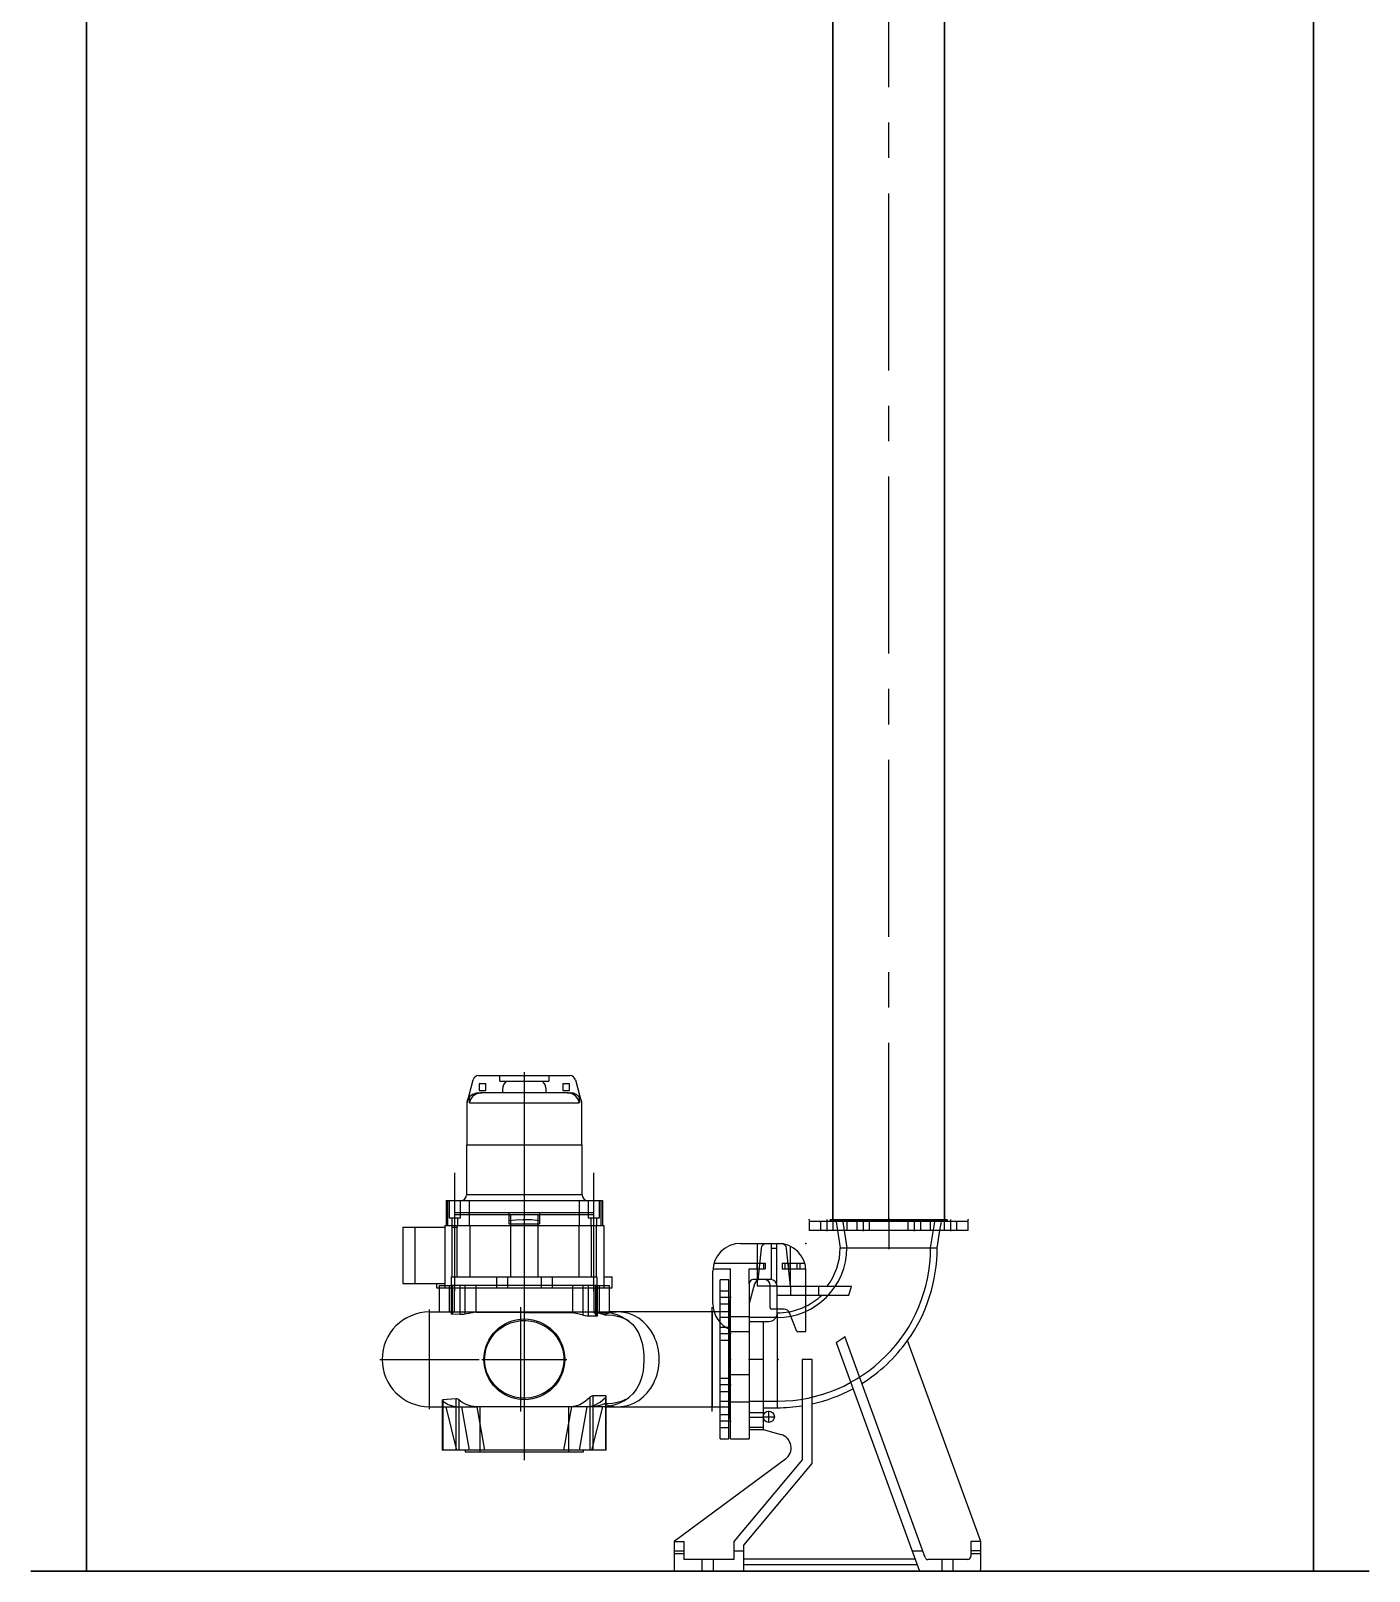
# Model space of a CAD drawing. Header units: millimetres. Extents: x 20530103 to 31271019, y 32092698 to 33532929.
# Drawn here: x 26351974 to 26354374, y 33137863 to 33140626 of the extents above; entities that cross this region are included whole.
import ezdxf

# ---------------------------------------------------------------- set-up
doc = ezdxf.new("R2010")
doc.units = ezdxf.units.MM
doc.linetypes.add('осевая', pattern=[50.8, 31.75, -6.35, 6.35, -6.35])

msp = doc.modelspace()

# ---------------------------------------------------------------- linework, layer by layer
at = {"lineweight": 30, "ltscale": 10}
for p, q in [((26352074.2352, 33143712.9668), (26352074.2352, 33137862.9668)), ((26354274.2352, 33137862.9668), (26354274.2352, 33143712.9668)), ((26351974.2352, 33137862.9668), (26354374.2352, 33137862.9668))]:
    msp.add_line(p, q, dxfattribs=at)
at = {"color": 1, "linetype": 'осевая', "lineweight": 25, "ltscale": 10}
msp.add_line((26353512.65, 33138492.9668), (26353512.65, 33142145.0149), dxfattribs=at)
at = {"lineweight": 30}
for p, q in [((26353412.65, 33138492.9668), (26353412.65, 33140859.3028)), ((26353612.65, 33138492.9668), (26353612.65, 33140859.3028))]:
    msp.add_line(p, q, dxfattribs=at)
for p, q in [((26352756.4191, 33138703.1374), (26352767.517, 33138744.555)), ((26352777.1762, 33138751.9668), (26352941.1237, 33138751.9668)), ((26352815.15, 33138741.9668), (26352815.15, 33138751.9668)), ((26352815.15, 33138741.9668), (26352826.9212, 33138741.9668)), ((26352826.9212, 33138741.9668), (26352891.3787, 33138741.9668)), ((26352859.15, 33138758.1668), (26352859.15, 33138062.0418)), ((26352891.3787, 33138741.9668), (26352903.15, 33138741.9668)), ((26352903.15, 33138751.9668), (26352903.15, 33138741.9668)), ((26352950.783, 33138744.555), (26352961.8808, 33138703.1374)), ((26352760.6112, 33138703.1374), (26352760.6112, 33138718.7824)), ((26352776.35, 33138720.9668), (26352782.3721, 33138720.9668)), ((26352778.15, 33138736.9668), (26352778.15, 33138724.9668)), ((26352790.15, 33138736.9668), (26352778.15, 33138736.9668)), ((26352778.15, 33138724.9668), (26352790.15, 33138724.9668)), ((26352935.9278, 33138720.9668), (26352782.3721, 33138720.9668)), ((26352790.15, 33138724.9668), (26352790.15, 33138736.9668)), ((26352820.15, 33138726.9668), (26352820.15, 33138720.9668)), ((26352898.15, 33138720.9668), (26352898.15, 33138726.9668)), ((26352940.15, 33138736.9668), (26352928.15, 33138736.9668)), ((26352928.15, 33138736.9668), (26352928.15, 33138724.9668)), ((26352928.15, 33138724.9668), (26352940.15, 33138724.9668)), ((26352935.9278, 33138720.9668), (26352941.95, 33138720.9668)), ((26352940.15, 33138724.9668), (26352940.15, 33138736.9668)), ((26352957.6888, 33138718.7824), (26352957.6888, 33138703.1374)), ((26352755.85, 33138703.1374), (26352755.85, 33138627.9668)), ((26352755.85, 33138703.1374), (26352756.4191, 33138703.1374)), ((26352760.6112, 33138703.1374), (26352957.6888, 33138703.1374)), ((26352961.8808, 33138703.1374), (26352962.45, 33138703.1374)), ((26352962.45, 33138627.9668), (26352962.45, 33138703.1374)), ((26352755.65, 33138627.9668), (26352755.65, 33138538.3168)), ((26352755.65, 33138627.9668), (26352962.65, 33138627.9668)), ((26352962.65, 33138538.3168), (26352962.65, 33138627.9668)), ((26352734.4694, 33138365.3668), (26352734.4694, 33138577.4668)), ((26352983.8306, 33138365.3668), (26352983.8306, 33138577.4668)), ((26352719.15, 33138527.9668), (26352719.15, 33138482.9668)), ((26352719.15, 33138527.9668), (26352999.15, 33138527.9668)), ((26352721.65, 33138527.9668), (26352721.65, 33138482.9668)), ((26352724.4694, 33138527.9668), (26352724.4694, 33138496.9668)), ((26352744.4694, 33138496.9668), (26352744.4694, 33138527.9668)), ((26352962.65, 33138538.3168), (26352755.65, 33138538.3168)), ((26352760.8912, 33138482.9668), (26352760.8912, 33138527.9668)), ((26352957.4088, 33138527.9668), (26352957.4088, 33138482.9668)), ((26352973.8306, 33138527.9668), (26352973.8306, 33138496.9668)), ((26352993.8306, 33138496.9668), (26352993.8306, 33138527.9668)), ((26352996.65, 33138527.9668), (26352996.65, 33138482.9668)), ((26352999.15, 33138527.9668), (26352999.15, 33138482.9668)), ((26352724.4694, 33138496.9668), (26352744.4694, 33138496.9668)), ((26352728.9694, 33138496.9668), (26352728.9694, 33138482.9668)), ((26352734.15, 33138505.9668), (26352734.15, 33138482.9668)), ((26352984.15, 33138505.9668), (26352734.15, 33138505.9668)), ((26352734.15, 33138502.9668), (26352734.15, 33138482.9668)), ((26352734.15, 33138502.9668), (26352984.15, 33138502.9668)), ((26352739.9694, 33138482.9668), (26352739.9694, 33138496.9668)), ((26352831.65, 33138505.9668), (26352831.65, 33138485.9668)), ((26352834.15, 33138502.9668), (26352834.15, 33138390.9668)), ((26352884.15, 33138390.9668), (26352884.15, 33138502.9668)), ((26352886.65, 33138505.9668), (26352886.65, 33138485.9668)), ((26352973.8306, 33138496.9668), (26352993.8306, 33138496.9668)), ((26352978.3306, 33138496.9668), (26352978.3306, 33138482.9668)), ((26352984.15, 33138482.9668), (26352984.15, 33138505.9668)), ((26352984.15, 33138482.9668), (26352984.15, 33138502.9668)), ((26352989.3306, 33138482.9668), (26352989.3306, 33138496.9668)), ((26353401.7844, 33138493.9168), (26353401.7844, 33138473.0168)), ((26353407.8571, 33138492.9668), (26353407.15, 33138492.2597)), ((26353407.15, 33138492.2597), (26353407.15, 33138489.9668)), ((26353618.15, 33138492.2597), (26353407.15, 33138492.2597)), ((26353617.4429, 33138492.9668), (26353407.8571, 33138492.9668)), ((26353417.65, 33138492.9668), (26353420.69, 33138473.9668)), ((26353429.65, 33138492.9668), (26353437.65, 33138442.9668)), ((26353437.65, 33138492.9668), (26353437.65, 33138473.9668)), ((26353466.728, 33138493.9168), (26353466.728, 33138473.0168)), ((26353512.65, 33138495.4668), (26353512.65, 33138440.4668)), ((26353558.572, 33138493.9168), (26353558.572, 33138473.0168)), ((26353587.65, 33138473.9668), (26353587.65, 33138492.9668)), ((26353587.65, 33138442.9668), (26353595.65, 33138492.9668)), ((26353604.61, 33138473.9668), (26353607.65, 33138492.9668)), ((26353618.15, 33138492.2597), (26353617.4429, 33138492.9668)), ((26353618.15, 33138489.9668), (26353618.15, 33138492.2597)), ((26353623.5155, 33138493.9168), (26353623.5155, 33138473.0168)), ((26352641.15, 33138479.9668), (26352641.15, 33138378.9668)), ((26352641.15, 33138479.9668), (26352716.65, 33138479.9668)), ((26352662.95, 33138479.9668), (26352662.95, 33138378.9668)), ((26352716.65, 33138482.9668), (26352719.15, 33138482.9668)), ((26352716.65, 33138482.9668), (26352716.65, 33138370.9668)), ((26352719.15, 33138482.9668), (26352720.088, 33138482.9668)), ((26352720.088, 33138482.9668), (26352998.2119, 33138482.9668)), ((26352729.4694, 33138482.9668), (26352729.4694, 33138479.9668)), ((26352729.4694, 33138479.9668), (26352739.4694, 33138479.9668)), ((26352729.9086, 33138390.9668), (26352729.9086, 33138479.9668)), ((26352738.1299, 33138479.9668), (26352738.1299, 33138390.9668)), ((26352739.4694, 33138479.9668), (26352739.4694, 33138482.9668)), ((26352761.5036, 33138482.9668), (26352761.5036, 33138390.9668)), ((26352831.65, 33138485.9668), (26352886.65, 33138485.9668)), ((26352956.7964, 33138482.9668), (26352956.7964, 33138390.9668)), ((26352978.8306, 33138482.9668), (26352978.8306, 33138390.9668)), ((26352988.8306, 33138390.9668), (26352988.8306, 33138482.9668)), ((26352998.2119, 33138482.9668), (26352999.15, 33138482.9668)), ((26352999.15, 33138482.9668), (26353001.65, 33138482.9668)), ((26353001.65, 33138482.9668), (26353001.65, 33138370.9668)), ((26353370.15, 33138489.9668), (26353370.15, 33138473.9668)), ((26353655.15, 33138489.9668), (26353370.15, 33138489.9668)), ((26353655.15, 33138473.9668), (26353370.15, 33138473.9668)), ((26353390.2844, 33138489.9668), (26353390.2844, 33138473.9668)), ((26353413.2844, 33138473.9668), (26353413.2844, 33138489.9668)), ((26353420.69, 33138473.9668), (26353425.65, 33138442.9668)), ((26353455.228, 33138489.9668), (26353455.228, 33138473.9668)), ((26353478.228, 33138473.9668), (26353478.228, 33138489.9668)), ((26353547.072, 33138489.9668), (26353547.072, 33138473.9668)), ((26353570.072, 33138473.9668), (26353570.072, 33138489.9668)), ((26353599.65, 33138442.9668), (26353604.61, 33138473.9668)), ((26353612.0155, 33138489.9668), (26353612.0155, 33138473.9668)), ((26353635.0155, 33138473.9668), (26353635.0155, 33138489.9668)), ((26353655.15, 33138473.9668), (26353655.15, 33138489.9668)), ((26353247.15, 33138450.9668), (26353314.15, 33138450.9668)), ((26353276.65, 33138450.9668), (26353276.65, 33138385.9668)), ((26353283.8029, 33138441.9076), (26353277.8351, 33138385.1276)), ((26353320.5463, 33138449.9668), (26353292.7536, 33138449.9668)), ((26353302.15, 33138449.9668), (26353302.15, 33138385.8727)), ((26353311.15, 33138441.9076), (26353302.15, 33138441.9076)), ((26353311.15, 33138449.9668), (26353311.15, 33138379.7763)), ((26353336.6379, 33138373.9668), (26353329.497, 33138441.9076)), ((26353336.65, 33138373.9668), (26353336.65, 33138445.6183)), ((26353425.65, 33138442.9668), (26353599.65, 33138442.9668)), ((26353199.2986, 33138415.4668), (26353291.35, 33138415.4668)), ((26353275.9845, 33138415.4668), (26353275.9845, 33138405.4668)), ((26353276.35, 33138415.4668), (26353276.35, 33138405.4668)), ((26353288.3951, 33138415.4668), (26353288.3951, 33138405.4668)), ((26353291.35, 33138415.4668), (26353291.35, 33138405.4668)), ((26353321.35, 33138415.4668), (26353321.35, 33138405.4668)), ((26353321.35, 33138415.4668), (26353362.0013, 33138415.4668)), ((26353326.35, 33138415.4668), (26353326.35, 33138405.4668)), ((26353333.15, 33138415.4668), (26353333.15, 33138405.4668)), ((26353348.15, 33138415.4668), (26353348.15, 33138405.4668)), ((26353353.15, 33138415.4668), (26353353.15, 33138405.4668)), ((26352728.8171, 33138390.9668), (26352989.4828, 33138390.9668)), ((26352728.8171, 33138375.4668), (26352728.8171, 33138390.9668)), ((26352809.15, 33138390.9668), (26352809.15, 33138370.9668)), ((26352829.15, 33138390.9668), (26352829.15, 33138370.9668)), ((26352889.15, 33138390.9668), (26352889.15, 33138370.9668)), ((26352909.15, 33138390.9668), (26352909.15, 33138370.9668)), ((26352989.4828, 33138390.9668), (26352989.4828, 33138375.4668)), ((26353001.65, 33138390.9668), (26353016.65, 33138390.9668)), ((26353016.65, 33138370.9668), (26353016.65, 33138390.9668)), ((26353197.15, 33138342.9668), (26353197.15, 33138400.9668)), ((26353197.3529, 33138405.4668), (26353229.15, 33138405.4668)), ((26353210.15, 33138309.3365), (26353210.15, 33138385.4668)), ((26353226.15, 33138385.4668), (26353210.15, 33138385.4668)), ((26353226.15, 33138297.5906), (26353226.15, 33138385.4668)), ((26353229.15, 33138296.3192), (26353229.15, 33138405.4668)), ((26353262.65, 33138378.9668), (26353262.65, 33138405.4668)), ((26353262.65, 33138405.4668), (26353291.35, 33138405.4668)), ((26353290.15, 33138385.9668), (26353269.65, 33138385.9668)), ((26353276.65, 33138385.9668), (26353276.65, 33138384.5115)), ((26353276.65, 33138384.5115), (26353276.65, 33138373.9668)), ((26353300.65, 33138385.9668), (26353290.15, 33138385.9668)), ((26353321.35, 33138405.4668), (26353363.9471, 33138405.4668)), ((26353364.15, 33138292.9668), (26353364.15, 33138400.9668)), ((26352641.15, 33138378.9668), (26352716.65, 33138378.9668)), ((26352701.65, 33138378.9668), (26352701.65, 33138370.9668)), ((26352701.65, 33138370.9668), (26352728.0622, 33138370.9668)), ((26352706.65, 33138375.4668), (26352706.65, 33138370.9668)), ((26352706.65, 33138375.4668), (26352728.0622, 33138375.4668)), ((26352706.65, 33138370.9668), (26352706.65, 33138327.9668)), ((26352724.15, 33138375.4668), (26352724.15, 33138327.9668)), ((26352728.0622, 33138375.4668), (26352728.0622, 33138324.8615)), ((26352766.3614, 33138375.4668), (26352728.0622, 33138375.4668)), ((26352728.0622, 33138370.9668), (26352766.3614, 33138370.9668)), ((26352728.4029, 33138325.4153), (26352728.4029, 33138375.4668)), ((26352728.8171, 33138370.9668), (26352728.8171, 33138375.4668)), ((26352730.6106, 33138323.8748), (26352730.6106, 33138375.4668)), ((26352733.5655, 33138375.4668), (26352733.5655, 33138327.9002)), ((26352744.1113, 33138323.1121), (26352744.1113, 33138375.4668)), ((26352753.3684, 33138324.2247), (26352753.3684, 33138375.4668)), ((26352951.9385, 33138375.4668), (26352766.3614, 33138375.4668)), ((26352766.3614, 33138370.9668), (26352951.9385, 33138370.9668)), ((26352772.6353, 33138370.9668), (26352772.6353, 33138375.4668)), ((26352772.6353, 33138327.2972), (26352772.6353, 33138370.9668)), ((26352945.6646, 33138375.4668), (26352945.6646, 33138370.9668)), ((26352945.6646, 33138370.9668), (26352945.6646, 33138326.5416)), ((26352990.2378, 33138375.4668), (26352951.9385, 33138375.4668)), ((26352951.9385, 33138370.9668), (26352990.2378, 33138370.9668)), ((26352964.9315, 33138322.0415), (26352964.9315, 33138375.4668)), ((26352974.1886, 33138320.1986), (26352974.1886, 33138375.4668)), ((26352984.7345, 33138326.5416), (26352984.7345, 33138375.4668)), ((26352987.6893, 33138320.1986), (26352987.6893, 33138375.4668)), ((26352989.4828, 33138375.4668), (26352989.4828, 33138370.9668)), ((26352989.897, 33138322.0415), (26352989.897, 33138375.4668)), ((26352990.2378, 33138375.4668), (26353011.65, 33138375.4668)), ((26352990.2378, 33138321.2859), (26352990.2378, 33138375.4668)), ((26352990.2378, 33138370.9668), (26353016.65, 33138370.9668)), ((26352994.15, 33138327.9668), (26352994.15, 33138375.4668)), ((26353011.65, 33138370.9668), (26353011.65, 33138375.4668)), ((26353011.65, 33138326.5416), (26353011.65, 33138370.9668)), ((26353230.1, 33138353.8324), (26353209.2, 33138353.8324)), ((26353226.15, 33138365.3324), (26353210.15, 33138365.3324)), ((26353262.65, 33138378.9668), (26353262.65, 33138100.4668)), ((26353272.1858, 33138378.555), (26353262.65, 33138342.9668)), ((26353312.65, 33138373.9668), (26353276.65, 33138373.9668)), ((26353300.15, 33138335.4668), (26353300.15, 33138375.9668)), ((26353312.65, 33138373.9668), (26353364.15, 33138373.9668)), ((26353312.65, 33138332.9668), (26353312.65, 33138373.9668)), ((26353312.65, 33138357.9668), (26353364.15, 33138357.9668)), ((26353337.2718, 33138357.9668), (26353337.2718, 33138373.9668)), ((26353364.15, 33138373.9668), (26353445.9149, 33138373.9668)), ((26353364.15, 33138357.9668), (26353441.2491, 33138357.9668)), ((26353387.2718, 33138357.9668), (26353387.2718, 33138373.9668)), ((26353441.2491, 33138357.9668), (26353445.9149, 33138373.9668)), ((26352689.15, 33138153.7168), (26352689.15, 33138332.2168)), ((26352689.15, 33138327.9668), (26352727.77, 33138327.9513)), ((26352723.1585, 33138327.9668), (26353011.65, 33138327.9668)), ((26352727.77, 33138327.9513), (26352733.5655, 33138327.9002)), ((26352772.6353, 33138327.2972), (26352753.3684, 33138324.2247)), ((26352772.6353, 33138327.2972), (26352945.6646, 33138326.5416)), ((26352853.15, 33138149.4668), (26352853.15, 33138336.4668)), ((26352853.15, 33138312.381), (26352853.15, 33138327.9668)), ((26352859.15, 33138326.5416), (26352859.15, 33138158.0531)), ((26352984.7345, 33138326.5416), (26352990.2378, 33138326.5416)), ((26352990.2378, 33138326.5416), (26353011.65, 33138326.5416)), ((26352991.5329, 33138326.5416), (26352991.5329, 33138327.9668)), ((26353199.453, 33138327.9668), (26353011.65, 33138327.9668)), ((26353196.0917, 33138149.4668), (26353196.0917, 33138336.4668)), ((26353196.0917, 33138327.9668), (26353196.0917, 33138157.9668)), ((26353229.15, 33138327.9668), (26353199.453, 33138327.9668)), ((26353210.15, 33138342.3324), (26353226.15, 33138342.3324)), ((26353228.4429, 33138348.4668), (26353226.15, 33138348.4668)), ((26353229.15, 33138347.7597), (26353228.4429, 33138348.4668)), ((26353228.4429, 33138296.5983), (26353228.4429, 33138348.4668)), ((26353325.3796, 33138332.9668), (26353302.65, 33138332.9668)), ((26353312.65, 33138325.9668), (26353312.65, 33138332.9668)), ((26353312.65, 33138325.9668), (26353312.65, 33138156.1106)), ((26353348.15, 33138292.9668), (26353334.6644, 33138326.6807)), ((26352744.1113, 33138323.1121), (26352730.6106, 33138323.8748)), ((26352987.6893, 33138320.1986), (26352974.1886, 33138320.1986)), ((26352989.897, 33138322.0415), (26352990.2378, 33138321.2638)), ((26352990.2378, 33138321.2638), (26352990.2089, 33138321.0675)), ((26353229.15, 33138317.9668), (26353210.15, 33138317.9668)), ((26353210.15, 33138100.4668), (26353210.15, 33138309.3365)), ((26353226.15, 33138300.3888), (26353210.15, 33138300.3888)), ((26353262.65, 33138318.9668), (26353229.15, 33138318.9668)), ((26353312.65, 33138317.9668), (26353262.65, 33138317.9668)), ((26353262.65, 33138310.9668), (26353297.65, 33138310.9668)), ((26353287.65, 33138310.9668), (26353287.65, 33138116.9668)), ((26353230.1, 33138288.8888), (26353209.2, 33138288.8888)), ((26353210.15, 33138277.3888), (26353226.15, 33138277.3888)), ((26353226.15, 33138100.4668), (26353226.15, 33138297.5906)), ((26353228.4429, 33138137.4668), (26353228.4429, 33138296.5983)), ((26353229.15, 33138100.4668), (26353229.15, 33138296.3192)), ((26353229.15, 33138292.9668), (26353262.65, 33138292.9668)), ((26353348.15, 33138292.9668), (26353364.15, 33138292.9668)), ((26353418.3455, 33138273.1774), (26353567.65, 33137862.9668)), ((26353577.8686, 33137887.5199), (26353433.6601, 33138283.7294)), ((26353546.4312, 33138276.4875), (26353546.3715, 33138276.6516)), ((26353677.65, 33137915.9668), (26353546.3715, 33138276.6516)), ((26352599.9, 33138242.9668), (26352778.4, 33138242.9668)), ((26352783.025, 33138242.9668), (26352935.275, 33138242.9668)), ((26353287.65, 33138242.9668), (26353262.65, 33138242.9668)), ((26353375.65, 33138242.9668), (26353357.65, 33138242.9668)), ((26353357.65, 33138242.9668), (26353357.65, 33138062.5525)), ((26353375.65, 33138056.0011), (26353375.65, 33138242.9668)), ((26353229.15, 33138215.5781), (26353262.65, 33138215.5781)), ((26353230.1, 33138197.0448), (26353209.2, 33138197.0448)), ((26353226.15, 33138208.5448), (26353210.15, 33138208.5448)), ((26352712.0922, 33138169.3562), (26352712.0922, 33138079.9668)), ((26352736.1436, 33138172.3346), (26352713.0321, 33138170.0898)), ((26352713.0321, 33138170.0898), (26352713.0321, 33138079.9668)), ((26352713.2638, 33138167.7946), (26352713.2638, 33138079.9668)), ((26352736.1436, 33138172.3346), (26352736.1436, 33138079.9668)), ((26352741.548, 33138170.2901), (26352741.548, 33138079.9668)), ((26352853.15, 33138157.9668), (26352853.15, 33138173.5526)), ((26352976.7519, 33138174.5096), (26352976.7519, 33138079.9668)), ((26352982.1564, 33138177.3239), (26352982.1564, 33138079.9668)), ((26353005.2678, 33138177.3239), (26352982.1564, 33138177.3239)), ((26353005.0362, 33138174.5096), (26353005.0362, 33138079.9668)), ((26353005.2678, 33138177.3239), (26353005.2678, 33138079.9668)), ((26353006.2078, 33138079.9668), (26353006.2078, 33138176.5708)), ((26353046.7711, 33138174.6843), (26353045.4046, 33138173.7065)), ((26353210.15, 33138185.5448), (26353226.15, 33138185.5448)), ((26353210.15, 33138167.9668), (26353229.15, 33138167.9668)), ((26353229.15, 33138166.9668), (26353262.65, 33138166.9668)), ((26353262.65, 33138167.9668), (26353312.65, 33138167.9668)), ((26352689.15, 33138157.9668), (26352712.0922, 33138157.9668)), ((26352712.0922, 33138157.9668), (26352773.555, 33138157.9668)), ((26352718.3429, 33138157.9668), (26352737.7904, 33138079.9668)), ((26352746.4517, 33138157.9668), (26352760.367, 33138079.9668)), ((26352943.5794, 33138158.0531), (26352773.555, 33138157.9668)), ((26352788.6513, 33138079.9668), (26352774.7359, 33138157.9668)), ((26352779.15, 33138157.9668), (26352779.15, 33138076.9668)), ((26353006.2078, 33138157.9668), (26352787.0967, 33138157.9668)), ((26352943.5794, 33138158.0531), (26352929.6487, 33138079.9668)), ((26352939.15, 33138076.9668), (26352939.15, 33138157.9668)), ((26352957.9329, 33138079.9668), (26352971.8637, 33138158.0531)), ((26352999.9786, 33138158.0531), (26352971.8637, 33138158.0531)), ((26352980.5095, 33138079.9668), (26352999.9786, 33138158.0531)), ((26353006.2078, 33138157.9668), (26353210.15, 33138157.9668)), ((26353210.15, 33138157.9668), (26353229.15, 33138157.9668)), ((26353226.15, 33138143.6013), (26353210.15, 33138143.6013)), ((26353226.15, 33138137.4668), (26353228.4429, 33138137.4668)), ((26353228.4429, 33138137.4668), (26353229.15, 33138138.1739)), ((26353287.65, 33138146.9929), (26353262.65, 33138146.9929)), ((26353287.65, 33138138.3963), (26353262.65, 33138138.3963)), ((26353287.15, 33138139.9668), (26353308.15, 33138139.9668)), ((26353287.65, 33138156.1106), (26353312.65, 33138156.1106)), ((26353297.65, 33138129.4668), (26353297.65, 33138150.4668)), ((26353230.1, 33138132.1013), (26353209.2, 33138132.1013)), ((26353210.15, 33138120.6013), (26353226.15, 33138120.6013)), ((26353287.65, 33138120.9679), (26353262.65, 33138120.9679)), ((26353262.65, 33138116.9668), (26353287.65, 33138116.9668)), ((26353287.65, 33138116.9668), (26353319.4178, 33138108.0333)), ((26353006.2078, 33138079.9668), (26352712.0922, 33138079.9668)), ((26352753.15, 33138079.9668), (26352753.15, 33138076.9668)), ((26352965.15, 33138076.9668), (26352965.15, 33138079.9668)), ((26353210.15, 33138100.4668), (26353226.15, 33138100.4668)), ((26353229.15, 33138100.4668), (26353262.65, 33138100.4668)), ((26352753.15, 33138076.9668), (26352965.15, 33138076.9668)), ((26353327.521, 33138063.8707), (26353127.65, 33137915.9668)), ((26353357.65, 33138062.5525), (26353234.65, 33137915.9668)), ((26353252.65, 33137909.4154), (26353375.65, 33138056.0011)), ((26353127.65, 33137915.9668), (26353145.65, 33137915.9668)), ((26353127.65, 33137915.9668), (26353127.65, 33137862.9668)), ((26353145.65, 33137883.9668), (26353145.65, 33137915.9668)), ((26353234.65, 33137915.9668), (26353234.65, 33137883.9668)), ((26353677.65, 33137915.9668), (26353659.65, 33137915.9668)), ((26353659.65, 33137915.9668), (26353659.65, 33137889.3668)), ((26353677.65, 33137866.5668), (26353677.65, 33137915.9668)), ((26353127.65, 33137899.5092), (26353145.65, 33137899.5092)), ((26353127.65, 33137894.5469), (26353145.65, 33137894.5469)), ((26353234.65, 33137883.9668), (26353145.65, 33137883.9668)), ((26353177.65, 33137883.9668), (26353177.65, 33137862.9668)), ((26353197.65, 33137883.9668), (26353197.65, 33137862.9668)), ((26353252.65, 33137898.9668), (26353234.65, 33137898.9668)), ((26353252.65, 33137862.9668), (26353252.65, 33137909.4154)), ((26353252.65, 33137884.9668), (26353559.6426, 33137884.9668)), ((26353573.7022, 33137898.9668), (26353554.547, 33137898.9668)), ((26353654.25, 33137883.9668), (26353582.9429, 33137883.9668)), ((26353607.65, 33137883.9668), (26353607.65, 33137862.9668)), ((26353627.65, 33137883.9668), (26353627.65, 33137862.9668)), ((26353677.65, 33137899.5092), (26353659.65, 33137899.5092)), ((26353659.65, 33137894.5469), (26353677.65, 33137894.5469)), ((26353127.65, 33137862.9668), (26353252.65, 33137862.9668)), ((26353252.65, 33137874.9668), (26353563.2823, 33137874.9668)), ((26353567.65, 33137862.9668), (26353674.05, 33137862.9668))]:
    msp.add_line(p, q)
for points in [[(26352776.5677, 33138720.9668), (26352772.8163, 33138720.6258), (26352766.2538, 33138718.2282), (26352760.8676, 33138713.7978), (26352758.2567, 33138709.9952)], [(26352782.3721, 33138720.9668), (26352780.4099, 33138720.8864), (26352772.5183, 33138718.8045), (26352766.1811, 33138714.3174), (26352762.0993, 33138708.291), (26352760.6112, 33138703.1374)], [(26352957.6888, 33138703.1374), (26352956.7213, 33138706.9906), (26352955.287, 33138710.1072), (26352950.7984, 33138715.5608), (26352944.783, 33138719.2424), (26352937.6357, 33138720.906), (26352935.9278, 33138720.9668)], [(26352960.0433, 33138709.9952), (26352958.5814, 33138712.3432), (26352953.6251, 33138717.2286), (26352947.332, 33138720.1989), (26352941.7323, 33138720.9668)], [(26352886.65, 33138491.2031), (26352871.9156, 33138492.9786), (26352856.5773, 33138493.4721), (26352844.0933, 33138492.7805), (26352831.65, 33138491.2031)], [(26352728.4029, 33138325.4153), (26352730.9583, 33138327.1103), (26352733.5655, 33138327.9002)], [(26352964.9315, 33138322.0415), (26352955.4251, 33138324.7039), (26352945.6646, 33138326.5416)], [(26352984.7345, 33138326.5416), (26352987.3314, 33138324.7198), (26352989.897, 33138322.0415)], [(26352991.5329, 33138326.5416), (26353002.5627, 33138323.1287), (26353002.894, 33138322.9924)], [(26352730.6106, 33138323.8748), (26352728.8516, 33138324.1643), (26352728.0892, 33138324.7067), (26352728.0622, 33138324.8522)], [(26352753.3684, 33138324.2247), (26352750.06, 33138323.5579), (26352746.7868, 33138323.1573), (26352744.1113, 33138323.1121)], [(26352853.15, 33138173.5526), (26352842.1952, 33138175.2823), (26352831.8783, 33138178.5477), (26352822.468, 33138183.1643), (26352813.8982, 33138189.0762), (26352804.8369, 33138197.8488), (26352797.3972, 33138208.2814), (26352792.193, 33138219.4469), (26352788.9987, 33138231.5493), (26352788.0588, 33138242.3282), (26352788.7996, 33138253.1274), (26352791.0057, 33138262.9341), (26352794.5525, 33138272.2143), (26352799.5424, 33138281.1001), (26352805.6709, 33138289.045), (26352813.6944, 33138296.69), (26352822.7734, 33138302.9482), (26352834.227, 33138308.2779), (26352846.7452, 33138311.5808), (26352853.15, 33138312.381)], [(26352853.15, 33138312.381), (26352862.5152, 33138312.5302), (26352871.7945, 33138311.5105), (26352880.6244, 33138309.3835), (26352888.9574, 33138306.2436), (26352899.8829, 33138300.1154), (26352909.519, 33138292.1852), (26352917.6876, 33138282.5017), (26352924.0632, 33138271.3), (26352927.9921, 33138260.0514), (26352929.9593, 33138248.1576), (26352929.9402, 33138237.6247), (26352928.3394, 33138227.2514), (26352925.3429, 33138217.6768), (26352921.0646, 33138208.7485), (26352915.2317, 33138200.1227), (26352908.2785, 33138192.5556), (26352899.2329, 33138185.3783), (26352889.0923, 33138179.7509), (26352880.0271, 33138176.3702), (26352870.3878, 33138174.1902), (26352861.7958, 33138173.3714), (26352853.15, 33138173.5526)], [(26352974.1886, 33138320.1986), (26352971.5308, 33138320.4133), (26352968.5262, 33138321.0067), (26352965.3681, 33138321.8995), (26352964.9315, 33138322.0415)], [(26352990.2089, 33138321.0675), (26352989.3592, 33138320.4008), (26352987.6893, 33138320.1986)], [(26353002.894, 33138322.9924), (26353018.0505, 33138322.0065), (26353025.4125, 33138320.6908), (26353032.5858, 33138318.6521), (26353040.9907, 33138314.9471)], [(26353040.9907, 33138314.9471), (26353041.2468, 33138314.8059), (26353046.791, 33138311.2346)], [(26353046.791, 33138311.2346), (26353049.5751, 33138309.0089), (26353053.5075, 33138305.2457), (26353057.2648, 33138300.8008), (26353060.9147, 33138295.4251), (26353064.274, 33138289.1904), (26353067.5662, 33138281.2282), (26353070.3433, 33138271.9443), (26353072.34, 33138261.8667), (26353073.5179, 33138250.6417), (26353073.7303, 33138240.9613), (26353073.1913, 33138231.0233), (26353072.0735, 33138222.3933), (26353070.3652, 33138214.0782), (26353068.0227, 33138206.0213), (26353065.1609, 33138198.6684), (26353059.953, 33138188.9703), (26353053.9148, 33138181.1257), (26353048.6578, 33138176.1548), (26353046.7711, 33138174.6843)], [(26353418.3455, 33138273.1774), (26353432.7415, 33138283.0355), (26353433.6601, 33138283.7294)], [(26352713.0321, 33138170.0898), (26352712.3917, 33138169.8923), (26352712.1087, 33138169.5146), (26352712.0922, 33138169.3681)], [(26352712.0922, 33138169.3681), (26352712.1875, 33138168.9736), (26352712.7035, 33138168.2738), (26352713.2638, 33138167.7946)], [(26352713.2638, 33138167.7946), (26352722.4505, 33138162.2643), (26352732.445, 33138158.8988), (26352741.3228, 33138157.9668)], [(26352741.548, 33138170.2901), (26352740.0474, 33138171.2946), (26352738.7233, 33138171.8911), (26352737.3174, 33138172.2713), (26352736.3248, 33138172.3454), (26352736.1436, 33138172.3346)], [(26352773.555, 33138157.9668), (26352764.1308, 33138158.9543), (26352754.7067, 33138162.0066), (26352748.0011, 33138165.5759), (26352741.548, 33138170.2901)], [(26352976.7519, 33138174.5096), (26352968.1526, 33138167.0834), (26352958.519, 33138161.6561), (26352951.1869, 33138159.2103), (26352943.5794, 33138158.0531)], [(26352971.8637, 33138158.0531), (26352978.4764, 33138158.9811), (26352985.0564, 33138160.9493), (26352995.3173, 33138166.3098), (26353005.0362, 33138174.5096)], [(26352982.1564, 33138177.3239), (26352981.2011, 33138177.1964), (26352980.1688, 33138176.8488), (26352979.0755, 33138176.302), (26352977.8755, 33138175.5016), (26352976.7519, 33138174.5096)], [(26353002.894, 33138162.9413), (26352994.4958, 33138160.1015), (26352985.7385, 33138158.4228), (26352981.4504, 33138158.0531)], [(26353040.4391, 33138170.6889), (26353037.3201, 33138169.1596), (26353031.3144, 33138166.8557), (26353017.4701, 33138163.8503), (26353002.894, 33138162.9413)], [(26353005.0362, 33138174.5096), (26353005.9365, 33138175.6918), (26353006.2074, 33138176.5491), (26353006.2078, 33138176.5743)], [(26353006.2078, 33138176.5743), (26353006.0391, 33138177.0601), (26353005.5854, 33138177.2948), (26353005.2678, 33138177.3239)], [(26352712.1941, 33138157.9992), (26352712.7109, 33138158.0057), (26352713.0321, 33138158.0047)]]:
    msp.add_lwpolyline(points)
for centre, radius in [((26352859.15, 33138242.9668), 72.5), ((26353297.65, 33138139.9668), 10)]:
    msp.add_circle(centre, radius)
for centre, radius, start, end in [((26352777.1762, 33138741.9668), 10, 90, 165.0000001), ((26352840.15, 33138726.9668), 20, 131.4096221, 180), ((26352878.15, 33138726.9668), 20, 0, 48.5903779), ((26352941.1237, 33138741.9668), 10, 14.9999999, 90), ((26352776.35, 33138700.2668), 20.7, 138.4693182, 150), ((26352941.95, 33138700.2668), 20.7, 87.4425459, 90), ((26352941.95, 33138700.2668), 20.7, 30, 40.6052317), ((26352776.35, 33138700.2668), 20.7, 150, 172.0289093), ((26352941.95, 33138700.2668), 20.7, 7.9710907, 30), ((26352745.3, 33138538.3168), 10.35, 270, 0), ((26352973, 33138538.3168), 10.35, 180, 270), ((26353247.15, 33138400.9668), 50, 90, 180), ((26353292.7536, 33138440.9668), 9, 90, 173.9999999), ((26353312.65, 33138442.9668), 275, 270, 0), ((26353312.65, 33138442.9668), 125, 270, 0), ((26353314.15, 33138400.9668), 50, 0, 90), ((26353320.5463, 33138440.9668), 9, 6.0000001, 90), ((26353312.65, 33138442.9668), 113, 322.4084612, 0), ((26353312.65, 33138442.9668), 287, 324.5642514, 0), ((26353269.65, 33138378.9668), 7, 90, 180), ((26353281.8451, 33138375.9668), 10, 90, 165.0000001), ((26353290.15, 33138375.9668), 10, 0, 90), ((26353300.65, 33138373.9668), 12, 0, 90), ((26353312.65, 33138442.9668), 116.6693, 296.1944208, 313.2346278), ((26352689.15, 33138242.9668), 85, 90, 270), ((26352996.15, 33138242.9668), 85, 53.3632715, 79.4931579), ((26353247.15, 33138342.9668), 50, 180, 248.899804), ((26353297.65, 33138325.9668), 15, 270, 0), ((26353302.65, 33138335.4668), 2.5, 180, 270), ((26353312.65, 33138442.9668), 116.6693, 270, 280.4812514), ((26353325.3796, 33138322.9668), 10, 21.8014096, 90), ((26353312.65, 33138442.9668), 116.6693, 280.4812514, 296.1944208), ((26353312.65, 33138442.9668), 286.8562, 301.9202061, 324.564505), ((26353312.65, 33138442.9668), 286.8562, 282.6868458, 298.2677988), ((26352996.15, 33138242.9668), 85, 276.7955476, 306.5832258), ((26352996.15, 33138242.9668), 85, 272.5816299, 276.7955476), ((26353312.65, 33138442.9668), 286.8562, 270, 279.0254418), ((26353312.65, 33138083.9668), 25, 306.501322, 74.2933733), ((26353582.9429, 33137889.3668), 5.4, 200, 270), ((26353654.25, 33137889.3668), 5.4, 270, 0.0000009), ((26353674.05, 33137866.5668), 3.6, 270, 0)]:
    msp.add_arc(centre, radius, start, end)
for start_param, end_param in [(3.341720888, 3.485403711), (3.141592654, 3.341720888), (0, 3.141592654), (5.939374249, 6.083057073), (6.083057073, 6.283185307)]:
    msp.add_ellipse((26353027.6442, 33138242.9668), major_axis=(0, -85), ratio=0.863832962, start_param=start_param, end_param=end_param)
for p in [(26352859.15, 33138751.9668), (26353370.15, 33138492.9668), (26353512.65, 33138492.9668), (26353512.65, 33138492.9668), (26353655.15, 33138492.9668), (26352859.15, 33138482.9668), (26352859.15, 33138482.9668), (26353364.15, 33138450.9668), (26352859.15, 33138375.4668), (26352859.15, 33138370.9668), (26353306.65, 33138373.9668), (26353229.15, 33138242.9668), (26353229.15, 33138242.9668), (26353229.15, 33138242.9668, -142.5), (26353229.15, 33138242.9668, 142.5), (26353229.15, 33138242.9668), (26353262.65, 33138242.9668), (26353262.65, 33138242.9668), (26353314.65, 33138242.9668), (26353297.65, 33138139.9668), (26352859.15, 33138079.9668), (26352859.15, 33138076.9668), (26353187.65, 33137862.9668, -142.5), (26353187.65, 33137862.9668, 142.5), (26353187.65, 33137862.9668, -107.5), (26353187.65, 33137862.9668, 107.5), (26353617.65, 33137862.9668, -142.5), (26353617.65, 33137862.9668, 142.5), (26353617.65, 33137862.9668, -107.5), (26353617.65, 33137862.9668, 107.5), (26353677.65, 33137862.9668)]:
    msp.add_point(p)

doc.saveas('drawing.dxf')
